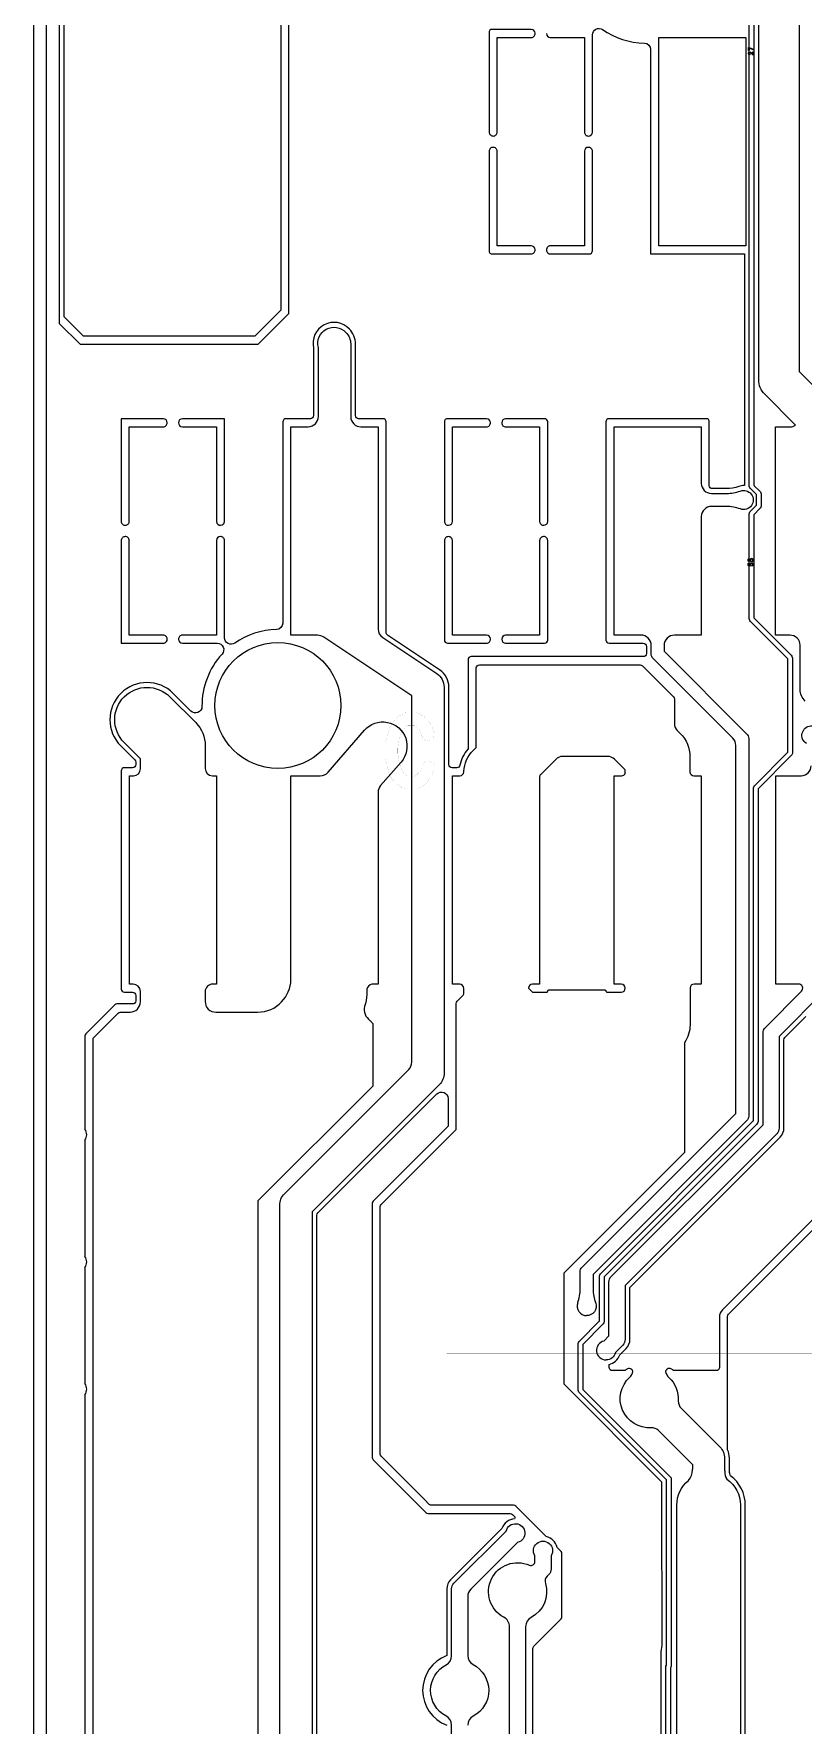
# Model space of a CAD drawing. Extents: x -945 to -170, y -475 to 73.
# Drawn here: x -876.68 to -864.59, y -368.01 to -341.42 of the extents above; entities that cross this region are included whole.
import ezdxf

# ---------------------------------------------------------------- set-up
doc = ezdxf.new("R2010")
doc.units = 0
for name, color, linetype in [('b_area', 2, 'Continuous'), ('bak_bak_btr2-bcq8108', 11, 'Continuous'), ('bak_outline', 7, 'Continuous'), ('biaozhu1', 4, 'Continuous'), ('quyukuang', 5, 'Continuous')]:
    doc.layers.add(name, color=color, linetype=linetype)

# ---------------------------------------------------------------- blocks, each defined once
blk = doc.blocks.new('PAD_R8')
at = {"layer": 'b_area', "const_width": 0.5}
blk.add_lwpolyline([(0.25, 0, 1), (-0.25, 0, 1)], format="xyb", close=True, dxfattribs=at)

msp = doc.modelspace()

# ---------------------------------------------------------------- linework, layer by layer
at = {"layer": 'bak_bak_btr2-bcq8108'}
for p, q in [((-875.875, -358.815), (-875.875, -360.641)), ((-875.875, -360.815), (-875.875, -362.641))]:
    msp.add_line(p, q, dxfattribs=at)
at = {"layer": 'bak_bak_btr2-bcq8108', "linetype": 'Continuous'}
for points in [[(-876.478, -382.857), (-876.478, -345.916), (-876.478, -345.916), (-876.478, -329.095, -0.19887)], [(-876.202, -345.869), (-876.202, -329.095, -0.198865)], [(-866.746, -380.389), (-866.746, -367.095, -0.208935), (-866.734, -367.067), (-866.734, -364.153), (-868.099, -362.788, -0.192309), (-868.123, -362.728), (-868.123, -362.027, -0.193528), (-868.098, -361.967), (-867.791, -361.661, 0.19444), (-867.787, -361.652), (-867.787, -360.963, -0.192465), (-867.762, -360.904), (-865.371, -358.512, 0.197385), (-865.367, -358.503), (-865.367, -353.291, -0.193809), (-865.341, -353.231), (-864.83, -352.719, 0.197942), (-864.826, -352.71), (-864.826, -351.25, 0.218527), (-864.831, -351.241), (-865.412, -350.659, -0.192468), (-865.436, -350.599), (-865.436, -348.985, -0.193528), (-865.411, -348.925), (-865.323, -348.837, 0.197432), (-865.319, -348.828), (-865.319, -348.671, 0.217844), (-865.324, -348.661), (-865.41, -348.576, -0.192091), (-865.434, -348.516), (-865.434, -335, -0.193528)], [(-865.359, -335.003), (-865.359, -348.516, 0.231183), (-865.354, -348.526), (-865.268, -348.611, -0.196508), (-865.244, -348.673), (-865.244, -348.828, -0.198809), (-865.27, -348.89), (-865.358, -348.978, 0.226643), (-865.362, -348.988), (-865.362, -350.599, 0.23287), (-865.357, -350.609), (-864.775, -351.19, -0.196623), (-864.751, -351.252), (-864.751, -352.71, -0.199083), (-864.777, -352.772), (-865.289, -353.284, 0.227406), (-865.292, -353.294), (-865.292, -358.503, -0.198795), (-865.318, -358.565), (-867.709, -360.956, 0.22345), (-867.713, -360.967), (-867.713, -361.652, -0.197704), (-867.738, -361.713), (-868.045, -362.02, 0.226643), (-868.049, -362.031), (-868.049, -362.728, 0.232149), (-868.044, -362.738), (-866.671, -364.111, -0.208755), (-866.66, -364.139), (-866.66, -367.083, -0.208935), (-866.672, -367.11), (-866.672, -380.389, -0.198795)], [(-864.704, -347.572), (-865.188, -347.088, -0.202716), (-865.284, -346.86), (-865.284, -335.989, -0.200599)], [(-864.649, -336.185), (-864.649, -346.729), (-864.111, -347.267, -0.202716)], [(-868.621, -341.418, 0.400942), (-868.562, -341.48), (-868.025, -341.48), (-868.025, -342.968, 0.417228), (-867.961, -343.029, 0.40381), (-867.898, -342.969), (-867.898, -341.44, -0.604102), (-867.738, -341.356, 0.147542), (-867.082, -341.568, -0.407613), (-866.983, -341.67), (-866.983, -344.883), (-865.51, -344.883), (-865.51, -348.524, 0.100533), (-865.599, -348.538, -0.087786), (-865.794, -348.572), (-866.011, -348.572, -0.414095), (-866.061, -348.522), (-866.061, -347.523, 0.414082), (-866.111, -347.473), (-867.635, -347.473, 0.414257), (-867.685, -347.523), (-867.685, -350.952, 0.414254), (-867.635, -351.002), (-867.1, -351.002, -0.414254), (-867.05, -351.052), (-867.05, -351.163, -0.414254), (-867.1, -351.213), (-869.803, -351.213, 0.414099), (-869.853, -351.263), (-869.853, -352.664, 0.124916), (-869.982, -352.92, -0.351301), (-870.031, -352.959), (-870.104, -352.959, -0.414254), (-870.154, -352.909), (-870.154, -351.694, 0.250207), (-870.3, -351.42), (-871.118, -350.873, -0.250511), (-871.141, -350.832), (-871.141, -347.523, 0.414082), (-871.191, -347.473), (-871.573, -347.473, -0.414254), (-871.623, -347.423), (-871.623, -346.296, 0.198865), (-871.719, -346.063, 0.766627), (-872.282, -346.362), (-872.282, -347.423, -0.414254), (-872.332, -347.473), (-872.715, -347.473, 0.414257), (-872.765, -347.523), (-872.765, -350.686, -0.408328), (-872.865, -350.788, 0.14754), (-873.521, -350.999, -0.605246), (-873.681, -350.916), (-873.681, -349.387, 0.417228), (-873.745, -349.326, 0.407832), (-873.808, -349.387), (-873.808, -350.875), (-874.342, -350.875, 0.424225), (-874.404, -350.941, 0.407742), (-874.341, -351.002), (-873.795, -351.002, -0.652292), (-873.72, -351.173, 0.191377), (-874.035, -351.996, -0.668328), (-874.209, -352.068), (-874.486, -351.791, 1), (-875.311, -352.617), (-875.091, -352.837, -0.198779), (-875.076, -352.872), (-875.076, -352.909, -0.414254), (-875.126, -352.959), (-875.255, -352.959, 0.414257), (-875.305, -353.009), (-875.305, -356.438, 0.414254), (-875.255, -356.488), (-875.126, -356.488, -0.414254), (-875.076, -356.538), (-875.076, -356.623, -0.414107), (-875.126, -356.673), (-875.372, -356.673, 0.199134), (-875.407, -356.688), (-875.86, -357.141, 0.198811), (-875.875, -357.176), (-875.875, -358.641)], [(-872.813, -370.573), (-872.813, -359.836, -0.199229), (-872.738, -359.656), (-870.786, -357.704, 0.201818), (-870.738, -357.585), (-870.738, -351.83), (-872.118, -350.905, 0.083057), (-872.217, -350.875), (-872.638, -350.875), (-872.638, -347.6), (-872.367, -347.6, 0.413056), (-872.206, -347.436), (-872.206, -346.352, -0.782129), (-871.773, -346.117, -0.199244), (-871.698, -346.296), (-871.698, -347.44, 0.410253), (-871.536, -347.6), (-871.268, -347.6), (-871.267, -350.778, 0.253752), (-871.194, -350.914), (-870.346, -351.48, -0.254904), (-870.23, -351.694), (-870.23, -357.757, -0.201308), (-870.303, -357.94), (-872.305, -359.941), (-872.305, -370.573, 0.212751)], [(-868.13, -361.37, 0.089013), (-868.091, -361.152), (-868.091, -360.881, -0.199044), (-868.061, -360.809), (-865.645, -358.393), (-865.645, -352.609, 0.192895), (-865.69, -352.497), (-866.944, -351.242, -0.204765), (-866.974, -351.168), (-866.974, -351.037, 0.418788), (-867.139, -350.875), (-867.557, -350.875), (-867.557, -347.6), (-866.187, -347.6), (-866.187, -348.49, 0.399317), (-866.029, -348.648), (-865.787, -348.648, 0.083483), (-865.576, -348.61, -1.450671), (-865.573, -348.891, 0.08903), (-865.797, -348.851), (-866.025, -348.851, 0.407739), (-866.187, -349.01), (-866.187, -350.875), (-866.608, -350.875, 0.41806), (-866.771, -351.039), (-866.771, -351.128), (-865.475, -352.424, -0.210781), (-865.442, -352.499), (-865.442, -358.435, -0.199044), (-865.471, -358.507), (-867.888, -360.923), (-867.887, -361.152, 0.091137), (-867.847, -361.375, -0.51145), (-867.989, -361.572)], [(-864.554, -351.911, -0.203277), (-864.632, -351.729), (-864.632, -351.035, 0.410251), (-864.794, -350.875), (-865.018, -350.875), (-865.018, -347.6), (-864.794, -347.6, 0.148285), (-864.704, -347.572)], [(-868.834, -380.354), (-868.834, -366.805, -0.198867), (-868.819, -366.77), (-868.488, -366.439, 0.214169), (-868.486, -366.432), (-868.392, -366.339, 0.199243), (-868.377, -366.303), (-868.377, -365.313, 0.198756), (-868.392, -365.278), (-868.455, -365.215, 0.286426), (-868.624, -365.046), (-869.102, -364.568, 0.198757), (-869.137, -364.553), (-870.427, -364.553, -0.198855), (-870.462, -364.539), (-870.538, -364.463), (-870.538, -364.463), (-871.218, -363.783, -0.198757), (-871.233, -363.748), (-871.233, -363.162), (-871.233, -363.161), (-871.233, -359.858, -0.198744), (-871.218, -359.823), (-870.04, -358.645), (-870.04, -356.666, -0.198756), (-870.026, -356.63), (-869.94, -356.545, 0.198908), (-869.92, -356.498), (-869.921, -356.427, 0.406183), (-869.984, -356.361), (-870.098, -356.361), (-870.098, -353.086), (-869.982, -353.086, 0.407833), (-869.921, -353.024, -0.057738), (-869.92, -353.015, -0.183216), (-869.771, -352.687), (-869.725, -352.641), (-869.725, -351.391, -0.414254), (-869.675, -351.341), (-867.149, -351.341, -0.198867), (-867.113, -351.356), (-866.623, -351.845, -0.198874), (-866.609, -351.881), (-866.609, -352.266, 0.187374), (-866.564, -352.375), (-866.518, -352.421, -0.202001), (-866.365, -352.784), (-866.365, -353.025, 0.397445), (-866.304, -353.086), (-866.188, -353.086), (-866.188, -356.361), (-866.299, -356.361, 0.400319), (-866.364, -356.424), (-866.364, -356.999, -0.148627), (-866.45, -357.281), (-866.45, -359.006), (-868.35, -360.906), (-868.35, -362.643), (-866.81, -364.184), (-866.81, -364.438), (-866.81, -364.438), (-866.809, -366.721, -0.044613), (-866.821, -366.856), (-866.821, -379.91, -0.049886)], [(-875.747, -372.911), (-875.747, -357.229, -0.198951), (-875.732, -357.194), (-875.354, -356.816, -0.198874), (-875.319, -356.801), (-875.166, -356.801, 0.405437), (-875.001, -356.64), (-875.001, -356.475, 0.412788), (-875.118, -356.361), (-875.177, -356.361), (-875.177, -353.086), (-875.114, -353.086, 0.399604), (-875.001, -352.974), (-875.001, -352.82), (-875.258, -352.563, -1), (-874.539, -351.845), (-874.133, -352.25, -0.201569), (-873.985, -352.615), (-873.985, -352.971, 0.405593), (-873.872, -353.086), (-873.807, -353.086), (-873.807, -356.361), (-873.869, -356.361, 0.414226), (-873.985, -356.477), (-873.985, -356.635, 0.417495), (-873.817, -356.801), (-873.156, -356.801, 0.208447), (-872.786, -356.64, 0.194442), (-872.638, -356.291), (-872.638, -353.086), (-872.178, -353.086, 0.217312), (-872.053, -353.029), (-871.481, -352.37, -1), (-870.906, -352.87), (-871.227, -353.24, 0.180676), (-871.268, -353.348), (-871.268, -356.361), (-871.364, -356.361, 0.278216), (-871.445, -356.442), (-871.445, -356.525, -0.09345), (-871.479, -356.71, 0.302982), (-871.395, -356.932, -0.147426), (-871.383, -356.948), (-871.35, -356.98), (-871.35, -357.963), (-873.156, -359.768), (-873.156, -372.898)], [(-864.533, -352.579, -1.388235), (-864.316, -352.395, 0.083309)], [(-867.718, -361.972), (-867.638, -361.892), (-867.638, -361.048, -0.207781), (-867.601, -360.954), (-865.217, -358.571), (-865.217, -357.131, -0.199239), (-865.18, -357.041), (-864.612, -356.473, 0.678717), (-864.66, -356.361), (-865.017, -356.361), (-865.017, -353.086), (-864.617, -353.086, 0.399317), (-864.46, -352.927)], [(-864.243, -356.463), (-864.963, -357.184), (-864.963, -358.623, -0.199248), (-865.001, -358.713), (-867.384, -361.096), (-867.384, -361.944, -0.199239), (-867.421, -362.034), (-867.538, -362.151, -0.351534), (-867.684, -362.268)], [(-866.571, -380.284), (-866.571, -364.551, -0.225325), (-866.387, -364.164, 0.154863), (-866.325, -363.995, -0.110827), (-866.321, -363.979), (-866.321, -363.916), (-866.859, -363.378, 0.19525), (-866.973, -363.334, -0.711658), (-867.312, -362.541, 0.167779), (-867.261, -362.448, 0.522027), (-867.358, -362.414, 0.00728), (-867.371, -362.425, -0.170347), (-867.403, -362.436), (-867.586, -362.436, -0.414107), (-867.636, -362.386), (-867.636, -362.339, 0.264508), (-867.47, -362.19), (-867.368, -362.088, 0.198564), (-867.308, -361.945), (-867.308, -361.127), (-864.947, -358.766, 0.198935), (-864.888, -358.623), (-864.888, -357.236, -0.198856), (-864.873, -357.201), (-864.542, -356.869, -0.198874)], [(-872.229, -370.483), (-872.229, -359.993, -0.198855), (-872.214, -359.958), (-870.342, -358.086, -0.667995), (-870.168, -358.158), (-870.168, -358.592), (-871.346, -359.77, 0.198811), (-871.361, -359.805), (-871.361, -363.801, 0.199084), (-871.346, -363.836), (-870.515, -364.667, 0.198757), (-870.48, -364.682), (-869.19, -364.682, -0.199), (-869.155, -364.696), (-869.123, -364.728, -0.414661), (-869.123, -364.765, 0.302345), (-869.322, -364.918), (-870.128, -365.724, 0.19893), (-870.187, -365.867), (-870.187, -366.916)], [(-862.792, -358.417), (-865.855, -361.48, 0.201264), (-865.902, -361.597), (-865.902, -362.386, -0.414253), (-865.952, -362.436), (-866.625, -362.436, 0.014012), (-866.651, -362.415, 0.530635), (-866.749, -362.448, 0.17073), (-866.697, -362.542, -0.229883), (-866.55, -362.913, 0.200794), (-866.501, -363.029), (-865.894, -363.636, -0.20259), (-865.821, -363.816), (-865.821, -364.005, -0.092131), (-865.819, -364.018, 0.006456), (-865.819, -364.023, -0.010747), (-865.819, -364.024, 0.144973), (-865.784, -364.142, -0.244777), (-865.571, -364.551), (-865.571, -380.284, -0.449305)], [(-865.495, -380.284), (-865.495, -364.551, 0.236979), (-865.727, -364.089, -0.129386), (-865.743, -364.02, 0.055894), (-865.745, -363.995), (-865.745, -363.812, 0.105371), (-865.774, -363.679), (-865.774, -361.824), (-865.773, -361.824), (-865.773, -361.585, -0.198845), (-865.759, -361.55), (-862.766, -358.557)], [(-875.875, -362.815), (-875.875, -381.712, 0.198856), (-875.86, -381.747), (-875.45, -382.158, 0.198874), (-875.414, -382.173), (-874.773, -382.173, -0.414254), (-874.723, -382.223), (-874.723, -382.831), (-874.723, -382.831), (-874.723, -383.406, -0.414284), (-874.745, -383.427, 0.199), (-874.78, -383.442), (-875.688, -384.35, 0.198874), (-875.702, -384.385), (-875.702, -390.695)], [(-870.111, -380.355), (-870.111, -368.007, 0.277754), (-870.2, -367.865, -0.600565), (-870.198, -367.059, 0.270276), (-870.111, -366.92), (-870.111, -365.867, -0.199239), (-870.074, -365.777), (-869.254, -364.958, -1.809599), (-869.075, -365.137), (-869.81, -365.873, 0.200585), (-869.857, -365.989), (-869.857, -366.916, 0.26987), (-869.775, -367.057, -0.605842), (-869.771, -367.866, 0.277841), (-869.857, -368.01)], [(-869.202, -380.156), (-869.202, -366.459, 0.281871), (-869.291, -366.314, -0.964026), (-868.889, -365.495, 0.551049), (-868.802, -365.436), (-868.802, -365.346, -1.809611), (-868.548, -365.346), (-868.548, -365.554, -0.199239), (-868.585, -365.643), (-868.611, -365.669, 0.279368), (-868.637, -365.782, -0.357341), (-868.862, -366.316, 0.277841), (-868.948, -366.459), (-868.948, -380.209, -0.199239)]]:
    msp.add_lwpolyline(points, format="xyb", dxfattribs=at)
for points in [[(-876.278, -329.095), (-876.278, -345.975), (-875.95, -346.303), (-873.153, -346.303), (-872.67, -345.821), (-872.67, -330.803)], [(-872.798, -330.75), (-872.798, -345.768), (-873.206, -346.175), (-875.896, -346.175), (-876.202, -345.869)]]:
    msp.add_lwpolyline(points, dxfattribs=at)
for points in [[(-869.523, -342.964, -0.015029), (-869.522, -342.967, 0.431459), (-869.456, -343.029, 0.415409), (-869.395, -342.965), (-869.395, -341.48), (-868.86, -341.48, 0.428085), (-868.799, -341.414, 0.393119), (-868.859, -341.353), (-869.473, -341.353, 0.414082), (-869.523, -341.403)], [(-869.523, -344.833, 0.414257), (-869.473, -344.883), (-868.862, -344.882, 0.437454), (-868.799, -344.815, 0.408233), (-868.863, -344.755), (-869.395, -344.755), (-869.395, -343.269, 0.424993), (-869.46, -343.207, 0.414246), (-869.523, -343.269)], [(-868.621, -344.82, 0.421851), (-868.557, -344.883), (-867.948, -344.883, 0.414254), (-867.898, -344.833), (-867.898, -343.269, 0.423658), (-867.963, -343.207, 0.400942), (-868.025, -343.267), (-868.025, -344.755), (-868.559, -344.755, 0.414246), (-868.621, -344.818, -0.014611)], [(-875.305, -349.084, -0.015314), (-875.305, -349.086, 0.423658), (-875.24, -349.148, 0.421851), (-875.178, -349.084), (-875.178, -347.6), (-874.643, -347.6, 0.417368), (-874.581, -347.535, 0.403482), (-874.642, -347.473), (-875.305, -347.473)], [(-874.344, -347.6), (-873.808, -347.6), (-873.808, -349.089, 0.410758), (-873.743, -349.148, 0.400942), (-873.681, -349.089), (-873.681, -347.473), (-874.344, -347.473, 0.405893), (-874.404, -347.537, 0.403359)], [(-870.225, -349.084, -0.015314), (-870.225, -349.086, 0.434342), (-870.158, -349.148, 0.397444), (-870.098, -349.087), (-870.098, -347.6), (-869.563, -347.6, 0.431517), (-869.501, -347.532, 0.387484), (-869.561, -347.473), (-870.175, -347.473, 0.414107), (-870.225, -347.523)], [(-869.324, -347.537, 0.421851), (-869.259, -347.6), (-868.728, -347.6), (-868.728, -349.087, 0.417841), (-868.663, -349.148, 0.400942), (-868.601, -349.089), (-868.601, -347.523, 0.414253), (-868.65, -347.473), (-869.263, -347.473, 0.407833), (-869.324, -347.535, -0.014782)], [(-875.305, -351.002), (-874.644, -351.002, 0.430666), (-874.581, -350.936, 0.414895), (-874.646, -350.875), (-875.178, -350.875), (-875.178, -349.387, 0.417691), (-875.242, -349.326, 0.414246), (-875.305, -349.389)], [(-870.225, -350.952, 0.414105), (-870.175, -351.002), (-869.564, -351.002, 0.434851), (-869.501, -350.935, 0.397122), (-869.563, -350.875), (-870.098, -350.875), (-870.098, -349.386, 0.410908), (-870.162, -349.326, 0.414246), (-870.225, -349.389)], [(-869.324, -350.94, 0.40688), (-869.263, -351.002), (-868.65, -351.002, 0.414105), (-868.601, -350.952), (-868.601, -349.387, 0.417339), (-868.665, -349.326, 0.421851), (-868.728, -349.39), (-868.728, -350.875), (-869.264, -350.875, 0.400949), (-869.324, -350.937, -0.016858)], [(-868.904, -356.426), (-868.842, -356.488), (-868.618, -356.488, 0.414313), (-868.601, -356.47, -0.414366), (-868.583, -356.452), (-867.703, -356.452, -0.414313), (-867.685, -356.47, 0.414313), (-867.667, -356.488), (-867.446, -356.488, 0.402827), (-867.381, -356.425, 0.406137), (-867.446, -356.361), (-867.558, -356.361), (-867.558, -353.086), (-867.44, -353.086, 0.32564), (-867.381, -353.043), (-867.381, -353.005, 0.110042), (-867.394, -352.981), (-867.549, -352.826, 0.194395), (-867.662, -352.781), (-868.363, -352.781, 0.193141), (-868.475, -352.828), (-868.71, -353.063, 0.186174), (-868.728, -353.104), (-868.728, -356.361), (-868.839, -356.361, 0.402864), (-868.904, -356.424)]]:
    msp.add_lwpolyline(points, format="xyb", close=True, dxfattribs=at)
msp.add_lwpolyline([(-866.855, -344.755), (-866.855, -341.48), (-865.485, -341.48), (-865.485, -344.755)], close=True, dxfattribs=at)
at = {"layer": 'bak_bak_btr2-bcq8108'}
for centre, radius, start, end in [((-875.997, -358.728), 0.15, 324.3722, 35.6278), ((-875.997, -360.728), 0.15, 324.3558, 35.6442), ((-867.989, -361.422), 0.15, 159.6719, 270.0009), ((-867.684, -362.118), 0.15, 103.1744, 270), ((-875.997, -362.728), 0.15, 324.405, 35.595), ((-869.984, -367.463), 0.583, 110.3585, 249.6415)]:
    msp.add_arc(centre, radius, start, end, dxfattribs=at)
at = {"layer": 'bak_outline', "linetype": 'Continuous'}
msp.add_lwpolyline([(-842.204, -329.098), (-842.204, -399.357, -0.198916), (-842.497, -400.064), (-854.338, -411.905, 0.198918), (-854.485, -412.259), (-854.485, -420.29, -0.414216), (-854.985, -420.79), (-863.985, -420.79, -0.414364), (-864.485, -420.29), (-864.485, -412.209, 0.19873), (-864.631, -411.856), (-876.385, -400.102, -0.198916), (-876.678, -399.395), (-876.678, -329.095, -0.198917)], format="xyb", dxfattribs=at)
at = {"layer": 'bak_outline'}
msp.add_circle((-872.842, -351.981), 0.99, dxfattribs=at)
at = {"layer": 'biaozhu1', "linetype": 'Continuous'}
for points in [[(-865.446, -341.681), (-865.446, -341.641, -0.539242), (-865.439, -341.636), (-865.369, -341.665, -1), (-865.373, -341.674), (-865.436, -341.648)], [(-865.446, -341.736, -0.688679), (-865.412, -341.712), (-865.401, -341.718), (-865.376, -341.74)], [(-865.436, -341.648), (-865.436, -341.681, -1), (-865.446, -341.681)], [(-865.425, -341.753, -0.328001), (-865.446, -341.739, -0.134382), (-865.446, -341.736)], [(-865.436, -341.726, 0.570938), (-865.425, -341.743, -1), (-865.425, -341.753)], [(-865.376, -341.74), (-865.376, -341.711, -1), (-865.366, -341.711), (-865.366, -341.751, -0.650111), (-865.375, -341.754), (-865.408, -341.726, 0.341992), (-865.436, -341.726)], [(-865.449, -349.709), (-865.449, -349.681, -1), (-865.439, -349.681), (-865.439, -349.705), (-865.424, -349.706, -0.523857), (-865.402, -349.67)], [(-865.386, -349.682, 0.819062), (-865.411, -349.708, -0.735195), (-865.415, -349.717), (-865.445, -349.714, -0.388911), (-865.449, -349.709)], [(-865.449, -349.779), (-865.449, -349.751, -1), (-865.439, -349.751), (-865.439, -349.775), (-865.424, -349.776, -0.523857), (-865.402, -349.74)], [(-865.386, -349.752, 0.819062), (-865.411, -349.778, -0.735195), (-865.415, -349.787), (-865.445, -349.784, -0.388911), (-865.449, -349.779)], [(-865.385, -349.72, -1), (-865.389, -349.71, 0.637699), (-865.386, -349.682)], [(-865.385, -349.79, -1), (-865.389, -349.78, 0.637699), (-865.386, -349.752)]]:
    msp.add_lwpolyline(points, format="xyb", dxfattribs=at)
at = {"layer": 'biaozhu1'}
for centre in [(-865.397, -349.696), (-865.397, -349.766)]:
    msp.add_arc(centre, 0.0263, 296.5455, 100.7623, dxfattribs=at)
at = {"layer": 'quyukuang', "linetype": 'Continuous', "const_width": 0.001}
for points in [[(-866.997, -344.492), (-866.997, -318.788), (-850.208, -318.788), (-850.208, -344.492)], [(-870.191, -362.172), (-870.191, -344.417), (-848.722, -344.417), (-848.722, -362.172)], [(-866.96, -382.393), (-866.96, -361.667), (-848.908, -361.667), (-848.908, -382.393)]]:
    msp.add_lwpolyline(points, close=True, dxfattribs=at)
for points in [[(-871.153, -352.814), (-871.153, -352.576, -0.066237), (-871.15, -352.55), (-871.108, -352.396), (-871.07, -352.301, -0.074647), (-871.055, -352.275), (-870.979, -352.18, -0.085503), (-870.953, -352.157), (-870.877, -352.11, -0.141117), (-870.824, -352.095), (-870.672, -352.095, -0.141117), (-870.619, -352.11, -0.213783), (-870.389, -352.396)], [(-870.389, -352.396, -1), (-870.574, -352.47, 0.224659), (-870.701, -352.295), (-870.796, -352.295, 0.137095), (-870.89, -352.388, 0.222051), (-870.89, -353.001), (-870.833, -353.071), (-870.796, -353.095), (-870.701, -353.095, 0.224663), (-870.574, -352.92, -1), (-870.389, -352.994), (-870.427, -353.089, -0.074647), (-870.442, -353.114), (-870.518, -353.21, -0.085516), (-870.543, -353.232), (-870.619, -353.28, -0.141117), (-870.672, -353.295), (-870.824, -353.295, -0.141117), (-870.877, -353.28, -0.220949), (-871.112, -352.982), (-871.15, -352.84, -0.066243), (-871.153, -352.814)]]:
    msp.add_lwpolyline(points, format="xyb", dxfattribs=at)

# ---------------------------------------------------------------- block references
at = {"layer": 'quyukuang', "xscale": 0.001, "yscale": 0.001}
for p in [(-870.389, -352.396), (-870.389, -352.396), (-871.153, -352.814), (-871.153, -352.814)]:
    msp.add_blockref('PAD_R8', p, dxfattribs=at)

doc.saveas('drawing.dxf')
